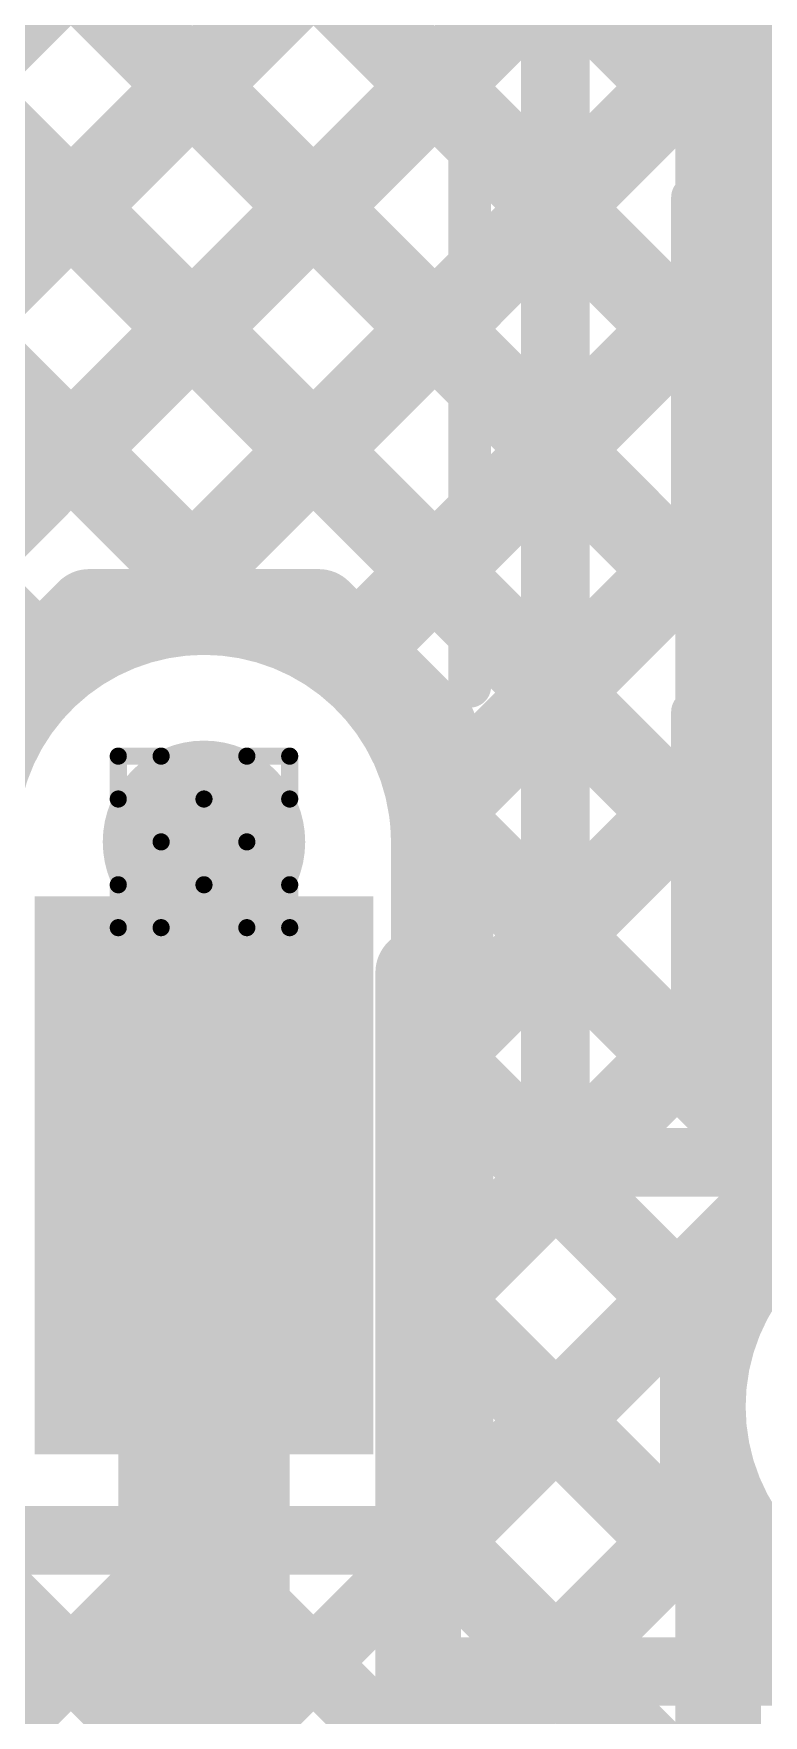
# Model space of a CAD drawing. Header units: inches. Extents: x -1.9 to 9.4, y 0 to 6.7.
# Drawn here: x 1.0585 to 1.1436, y 3.0198 to 3.2159 of the extents above; entities that cross this region are included whole.
import ezdxf

# ---------------------------------------------------------------- set-up
doc = ezdxf.new("R2010")
doc.units = ezdxf.units.IN
doc.header["$MEASUREMENT"] = 0
for name, color, linetype in [('Bottom Layer', 5, 'Continuous'), ('Drill Drawing', 1, 'Continuous'), ('Top Layer', 1, 'Continuous'), ('Top Overlay', 2, 'Continuous'), ('Top Paste', 8, 'Continuous'), ('Top Solder', 216, 'Continuous'), ('Via Holes', 16, 'Continuous')]:
    doc.layers.add(name, color=color, linetype=linetype)

# ---------------------------------------------------------------- blocks, each defined once
blk = doc.blocks.new('SOP_4_2_54_11')
at = {"layer": 'Top Layer'}
blk.add_hatch(color=1, dxfattribs=at).paths.add_polyline_path([(0.09449, 0.06575), (0.15157, 0.06575), (0.15157, 0.03425), (0.09449, 0.03425)])
at = {"layer": 'Top Paste'}
blk.add_hatch(color=8, dxfattribs=at).paths.add_polyline_path([(0.09449, 0.06575), (0.15157, 0.06575), (0.15157, 0.03425), (0.09449, 0.03425)])
at = {"layer": 'Top Solder'}
blk.add_hatch(color=216, dxfattribs=at).paths.add_polyline_path([(0.09049, 0.06975), (0.15557, 0.06975), (0.15557, 0.03025), (0.09049, 0.03025)])
at = {"layer": 'Top Overlay'}
blk.add_lwpolyline([(0.066, 0.081, 0.005, 0.005, 0), (-0.052, 0.081, 0.005, 0.005, 0)], format="xyseb", dxfattribs=at)
blk.add_lwpolyline([(0.06475, 0.081, 0.0025, 0.0025, 1), (0.06725, 0.081, 0.0025, 0.0025, 1)], format="xyseb", close=True, dxfattribs=at)
blk = doc.blocks.new('R___0603_13')
at = {"layer": 'Top Layer'}
for points in [[(-0.015, 0.0175), (-0.015, -0.0175), (-0.045, -0.0175), (-0.045, 0.0175)], [(0.045, 0.0175), (0.045, -0.0175), (0.015, -0.0175), (0.015, 0.0175)]]:
    blk.add_hatch(color=1, dxfattribs=at).paths.add_polyline_path(points)
at = {"layer": 'Top Paste'}
for points in [[(-0.015, 0.0175), (-0.015, -0.0175), (-0.045, -0.0175), (-0.045, 0.0175)], [(0.045, 0.0175), (0.045, -0.0175), (0.015, -0.0175), (0.015, 0.0175)]]:
    blk.add_hatch(color=8, dxfattribs=at).paths.add_polyline_path(points)
at = {"layer": 'Top Solder'}
for points in [[(-0.011, 0.0215), (-0.011, -0.0215), (-0.049, -0.0215), (-0.049, 0.0215)], [(0.049, 0.0215), (0.049, -0.0215), (0.011, -0.0215), (0.011, 0.0215)]]:
    blk.add_hatch(color=216, dxfattribs=at).paths.add_polyline_path(points)
at = {"layer": 'Top Overlay'}
for points in [[(-0.048, 0.021, 0.005, 0.005, 0), (-0.048, -0.021, 0.005, 0.005, 0)], [(0.048, 0.021, 0.005, 0.005, 0), (-0.048, 0.021, 0.005, 0.005, 0)], [(0.048, 0.021, 0.005, 0.005, 0), (0.048, -0.021, 0.005, 0.005, 0)], [(0.048, -0.021, 0.005, 0.005, 0), (-0.048, -0.021, 0.005, 0.005, 0)]]:
    blk.add_lwpolyline(points, format="xyseb", dxfattribs=at)
for points in [[(-0.04925, 0.021, 0.0025, 0.0025, 1), (-0.04675, 0.021, 0.0025, 0.0025, 1)], [(-0.04925, 0.021, 0.0025, 0.0025, 1), (-0.04675, 0.021, 0.0025, 0.0025, 1)], [(0.04675, 0.021, 0.0025, 0.0025, 1), (0.04925, 0.021, 0.0025, 0.0025, 1)], [(0.04675, 0.021, 0.0025, 0.0025, 1), (0.04925, 0.021, 0.0025, 0.0025, 1)], [(-0.04925, -0.021, 0.0025, 0.0025, 1), (-0.04675, -0.021, 0.0025, 0.0025, 1)], [(-0.04925, -0.021, 0.0025, 0.0025, 1), (-0.04675, -0.021, 0.0025, 0.0025, 1)], [(0.04675, -0.021, 0.0025, 0.0025, 1), (0.04925, -0.021, 0.0025, 0.0025, 1)], [(0.04675, -0.021, 0.0025, 0.0025, 1), (0.04925, -0.021, 0.0025, 0.0025, 1)]]:
    blk.add_lwpolyline(points, format="xyseb", close=True, dxfattribs=at)
blk = doc.blocks.new('R___0603_15')
at = {"layer": 'Top Layer'}
for points in [[(-0.015, 0.0175), (-0.015, -0.0175), (-0.045, -0.0175), (-0.045, 0.0175)], [(0.045, 0.0175), (0.045, -0.0175), (0.015, -0.0175), (0.015, 0.0175)]]:
    blk.add_hatch(color=1, dxfattribs=at).paths.add_polyline_path(points)
at = {"layer": 'Top Paste'}
for points in [[(-0.015, 0.0175), (-0.015, -0.0175), (-0.045, -0.0175), (-0.045, 0.0175)], [(0.045, 0.0175), (0.045, -0.0175), (0.015, -0.0175), (0.015, 0.0175)]]:
    blk.add_hatch(color=8, dxfattribs=at).paths.add_polyline_path(points)
at = {"layer": 'Top Solder'}
for points in [[(-0.011, 0.0215), (-0.011, -0.0215), (-0.049, -0.0215), (-0.049, 0.0215)], [(0.049, 0.0215), (0.049, -0.0215), (0.011, -0.0215), (0.011, 0.0215)]]:
    blk.add_hatch(color=216, dxfattribs=at).paths.add_polyline_path(points)
at = {"layer": 'Top Overlay'}
for points in [[(-0.048, -0.021, 0.005, 0.005, 0), (-0.048, 0.021, 0.005, 0.005, 0)], [(-0.048, 0.021, 0.005, 0.005, 0), (0.048, 0.021, 0.005, 0.005, 0)], [(0.048, -0.021, 0.005, 0.005, 0), (0.048, 0.021, 0.005, 0.005, 0)], [(-0.048, -0.021, 0.005, 0.005, 0), (0.048, -0.021, 0.005, 0.005, 0)]]:
    blk.add_lwpolyline(points, format="xyseb", dxfattribs=at)
for points in [[(-0.04925, 0.021, 0.0025, 0.0025, 1), (-0.04675, 0.021, 0.0025, 0.0025, 1)], [(-0.04925, 0.021, 0.0025, 0.0025, 1), (-0.04675, 0.021, 0.0025, 0.0025, 1)], [(0.04675, 0.021, 0.0025, 0.0025, 1), (0.04925, 0.021, 0.0025, 0.0025, 1)], [(0.04675, 0.021, 0.0025, 0.0025, 1), (0.04925, 0.021, 0.0025, 0.0025, 1)], [(-0.04925, -0.021, 0.0025, 0.0025, 1), (-0.04675, -0.021, 0.0025, 0.0025, 1)], [(-0.04925, -0.021, 0.0025, 0.0025, 1), (-0.04675, -0.021, 0.0025, 0.0025, 1)], [(0.04675, -0.021, 0.0025, 0.0025, 1), (0.04925, -0.021, 0.0025, 0.0025, 1)], [(0.04675, -0.021, 0.0025, 0.0025, 1), (0.04925, -0.021, 0.0025, 0.0025, 1)]]:
    blk.add_lwpolyline(points, format="xyseb", close=True, dxfattribs=at)

msp = doc.modelspace()

# ---------------------------------------------------------------- hatches: boundary and pattern name
at = {"layer": 'Bottom Layer'}
h = msp.add_hatch(color=5, dxfattribs=at)
edge = h.paths.add_edge_path()
edge.add_arc((1.07834, 3.12168), 0.01181, 0, 360)
at = {"layer": 'Top Layer'}
msp.add_hatch(color=1, dxfattribs=at).paths.add_polyline_path([(1.13334, 3.09833), (1.17834, 3.09833), (1.17834, 3.27083), (1.13334, 3.27083)])
h = msp.add_hatch(color=1, dxfattribs=at)
edge = h.paths.add_edge_path()
edge.add_arc((1.07834, 3.12168), 0.01181, 0, 360)
at = {"layer": 'Via Holes'}
h = msp.add_hatch(color=7, dxfattribs=at)
edge = h.paths.add_edge_path()
edge.add_arc((1.07834, 3.12168), 0.00591, 0, 360)

# ---------------------------------------------------------------- linework, layer by layer
at = {"layer": 'Bottom Layer'}
for points in [[(0.83239, 3.36951, 0.01, 0.01, 0), (1.05917, 3.14273, 0.01, 0.01, 0)], [(0.86067, 3.36951, 0.01, 0.01, 0), (1.08169, 3.14849, 0.01, 0.01, 0)], [(0.88895, 3.36951, 0.01, 0.01, 0), (1.17583, 3.08264, 0.01, 0.01, 0)], [(0.91724, 3.36951, 0.01, 0.01, 0), (1.27503, 3.01173, 0.01, 0.01, 0)], [(0.94552, 3.36951, 0.01, 0.01, 0), (1.27503, 3.04001, 0.01, 0.01, 0)], [(0.97381, 3.36951, 0.01, 0.01, 0), (1.27503, 3.0683, 0.01, 0.01, 0)], [(0.98737, 3.14849, 0.01, 0.01, 0), (1.2084, 3.36951, 0.01, 0.01, 0)], [(1.00327, 3.1361, 0.01, 0.01, 0), (1.23668, 3.36951, 0.01, 0.01, 0)], [(1.00429, 3.10884, 0.01, 0.01, 0), (1.26496, 3.36951, 0.01, 0.01, 0)], [(1.00429, 3.10884, 0.01, 0.01, 0), (1.26496, 3.36951, 0.01, 0.01, 0)], [(1.07222, 3.14849, 0.01, 0.01, 0), (1.27503, 3.35129, 0.01, 0.01, 0)], [(1.09613, 3.14411, 0.01, 0.01, 0), (1.27503, 3.32301, 0.01, 0.01, 0)], [(1.10515, 3.12485, 0.01, 0.01, 0), (1.27503, 3.29472, 0.01, 0.01, 0)], [(1.10334, 3.09475, 0.01, 0.01, 0), (1.27503, 3.26644, 0.01, 0.01, 0)], [(1.10334, 3.06647, 0.01, 0.01, 0), (1.27503, 3.23815, 0.01, 0.01, 0)], [(1.10334, 3.03818, 0.01, 0.01, 0), (1.27503, 3.20987, 0.01, 0.01, 0)], [(1.05153, 3.13508, 0.01, 0.01, 0), (1.06493, 3.14849, 0.01, 0.01, 0)], [(1.06493, 3.14849, 0.01, 0.01, 0), (1.09174, 3.14849, 0.01, 0.01, 0)], [(1.09174, 3.14849, 0.01, 0.01, 0), (1.10515, 3.13508, 0.01, 0.01, 0)], [(1.10515, 3.10827, 0.01, 0.01, 0), (1.10515, 3.13508, 0.01, 0.01, 0)], [(1.07834, 2.93374, 0.02, 0.02, 0), (1.07834, 3.12168, 0.02, 0.02, 0)], [(1.10515, 3.12503, 0.01, 0.01, 0), (1.14874, 3.08144, 0.01, 0.01, 0)], [(1.10334, 2.94624, 0.01, 0.01, 0), (1.10334, 3.10646, 0.01, 0.01, 0)], [(1.10334, 3.09856, 0.01, 0.01, 0), (1.13653, 3.06537, 0.01, 0.01, 0)], [(1.13653, 3.06923, 0.01, 0.01, 0), (1.14993, 3.08264, 0.01, 0.01, 0)], [(1.10334, 3.07028, 0.01, 0.01, 0), (1.13834, 3.03528, 0.01, 0.01, 0)], [(1.13653, 3.04242, 0.01, 0.01, 0), (1.13653, 3.06923, 0.01, 0.01, 0)], [(1.10334, 3.0099, 0.01, 0.01, 0), (1.13653, 3.04309, 0.01, 0.01, 0)], [(1.10334, 3.04199, 0.01, 0.01, 0), (1.13834, 3.00699, 0.01, 0.01, 0)], [(1.13834, 2.85333, 0.01, 0.01, 0), (1.13834, 3.04061, 0.01, 0.01, 0)], [(1.10334, 2.98161, 0.01, 0.01, 0), (1.13834, 3.01661, 0.01, 0.01, 0)]]:
    msp.add_lwpolyline(points, format="xyseb", dxfattribs=at)
for points in [[(1.06243, 3.14849, 0.005, 0.005, 1), (1.06743, 3.14849, 0.005, 0.005, 1)], [(1.06243, 3.14849, 0.005, 0.005, 1), (1.06743, 3.14849, 0.005, 0.005, 1)], [(1.06972, 3.14849, 0.005, 0.005, 1), (1.07472, 3.14849, 0.005, 0.005, 1)], [(1.07919, 3.14849, 0.005, 0.005, 1), (1.08419, 3.14849, 0.005, 0.005, 1)], [(1.08924, 3.14849, 0.005, 0.005, 1), (1.09424, 3.14849, 0.005, 0.005, 1)], [(1.08924, 3.14849, 0.005, 0.005, 1), (1.09424, 3.14849, 0.005, 0.005, 1)], [(1.05667, 3.14273, 0.005, 0.005, 1), (1.06167, 3.14273, 0.005, 0.005, 1)], [(1.09363, 3.14411, 0.005, 0.005, 1), (1.09863, 3.14411, 0.005, 0.005, 1)], [(1.10265, 3.13508, 0.005, 0.005, 1), (1.10765, 3.13508, 0.005, 0.005, 1)], [(1.10265, 3.13508, 0.005, 0.005, 1), (1.10765, 3.13508, 0.005, 0.005, 1)], [(1.07334, 3.12168, 0.01, 0.01, 1), (1.08334, 3.12168, 0.01, 0.01, 1)], [(1.10265, 3.12503, 0.005, 0.005, 1), (1.10765, 3.12503, 0.005, 0.005, 1)], [(1.10265, 3.12485, 0.005, 0.005, 1), (1.10765, 3.12485, 0.005, 0.005, 1)], [(1.10265, 3.10827, 0.005, 0.005, 1), (1.10765, 3.10827, 0.005, 0.005, 1)], [(1.10084, 3.10646, 0.005, 0.005, 1), (1.10584, 3.10646, 0.005, 0.005, 1)], [(1.10084, 3.09856, 0.005, 0.005, 1), (1.10584, 3.09856, 0.005, 0.005, 1)], [(1.10084, 3.09475, 0.005, 0.005, 1), (1.10584, 3.09475, 0.005, 0.005, 1)], [(1.10084, 3.07028, 0.005, 0.005, 1), (1.10584, 3.07028, 0.005, 0.005, 1)], [(1.13403, 3.06923, 0.005, 0.005, 1), (1.13903, 3.06923, 0.005, 0.005, 1)], [(1.13403, 3.06923, 0.005, 0.005, 1), (1.13903, 3.06923, 0.005, 0.005, 1)], [(1.10084, 3.06647, 0.005, 0.005, 1), (1.10584, 3.06647, 0.005, 0.005, 1)], [(1.13403, 3.06537, 0.005, 0.005, 1), (1.13903, 3.06537, 0.005, 0.005, 1)], [(1.13403, 3.04309, 0.005, 0.005, 1), (1.13903, 3.04309, 0.005, 0.005, 1)], [(1.10084, 3.04199, 0.005, 0.005, 1), (1.10584, 3.04199, 0.005, 0.005, 1)], [(1.13403, 3.04242, 0.005, 0.005, 1), (1.13903, 3.04242, 0.005, 0.005, 1)], [(1.13584, 3.04061, 0.005, 0.005, 1), (1.14084, 3.04061, 0.005, 0.005, 1)], [(1.10084, 3.03818, 0.005, 0.005, 1), (1.10584, 3.03818, 0.005, 0.005, 1)], [(1.13584, 3.03528, 0.005, 0.005, 1), (1.14084, 3.03528, 0.005, 0.005, 1)], [(1.13584, 3.01661, 0.005, 0.005, 1), (1.14084, 3.01661, 0.005, 0.005, 1)]]:
    msp.add_lwpolyline(points, format="xyseb", close=True, dxfattribs=at)
at = {"layer": 'Drill Drawing'}
for points in [[(1.06834, 3.12668, 0.002, 0.002, 0), (1.06834, 3.13168, 0.002, 0.002, 0)], [(1.06834, 3.13168, 0.002, 0.002, 0), (1.07334, 3.13168, 0.002, 0.002, 0)], [(1.07334, 3.13168, 0.002, 0.002, 0), (1.07834, 3.12668, 0.002, 0.002, 0)], [(1.07834, 3.12668, 0.002, 0.002, 0), (1.08334, 3.13168, 0.002, 0.002, 0)], [(1.08334, 3.13168, 0.002, 0.002, 0), (1.08834, 3.13168, 0.002, 0.002, 0)], [(1.08834, 3.12668, 0.002, 0.002, 0), (1.08834, 3.13168, 0.002, 0.002, 0)], [(1.06834, 3.12668, 0.002, 0.002, 0), (1.07334, 3.12168, 0.002, 0.002, 0)], [(1.08334, 3.12168, 0.002, 0.002, 0), (1.08834, 3.12668, 0.002, 0.002, 0)], [(1.06834, 3.11668, 0.002, 0.002, 0), (1.07334, 3.12168, 0.002, 0.002, 0)], [(1.08334, 3.12168, 0.002, 0.002, 0), (1.08834, 3.11668, 0.002, 0.002, 0)], [(1.06834, 3.11168, 0.002, 0.002, 0), (1.06834, 3.11668, 0.002, 0.002, 0)], [(1.07334, 3.11168, 0.002, 0.002, 0), (1.07834, 3.11668, 0.002, 0.002, 0)], [(1.07834, 3.11668, 0.002, 0.002, 0), (1.08334, 3.11168, 0.002, 0.002, 0)], [(1.08834, 3.11168, 0.002, 0.002, 0), (1.08834, 3.11668, 0.002, 0.002, 0)], [(1.06834, 3.11168, 0.002, 0.002, 0), (1.07334, 3.11168, 0.002, 0.002, 0)], [(1.08334, 3.11168, 0.002, 0.002, 0), (1.08834, 3.11168, 0.002, 0.002, 0)]]:
    msp.add_lwpolyline(points, format="xyseb", dxfattribs=at)
for points in [[(1.06784, 3.13168, 0.001, 0.001, 1), (1.06884, 3.13168, 0.001, 0.001, 1)], [(1.06784, 3.13168, 0.001, 0.001, 1), (1.06884, 3.13168, 0.001, 0.001, 1)], [(1.07284, 3.13168, 0.001, 0.001, 1), (1.07384, 3.13168, 0.001, 0.001, 1)], [(1.07284, 3.13168, 0.001, 0.001, 1), (1.07384, 3.13168, 0.001, 0.001, 1)], [(1.08284, 3.13168, 0.001, 0.001, 1), (1.08384, 3.13168, 0.001, 0.001, 1)], [(1.08284, 3.13168, 0.001, 0.001, 1), (1.08384, 3.13168, 0.001, 0.001, 1)], [(1.08784, 3.13168, 0.001, 0.001, 1), (1.08884, 3.13168, 0.001, 0.001, 1)], [(1.08784, 3.13168, 0.001, 0.001, 1), (1.08884, 3.13168, 0.001, 0.001, 1)], [(1.06784, 3.12668, 0.001, 0.001, 1), (1.06884, 3.12668, 0.001, 0.001, 1)], [(1.06784, 3.12668, 0.001, 0.001, 1), (1.06884, 3.12668, 0.001, 0.001, 1)], [(1.07784, 3.12668, 0.001, 0.001, 1), (1.07884, 3.12668, 0.001, 0.001, 1)], [(1.07784, 3.12668, 0.001, 0.001, 1), (1.07884, 3.12668, 0.001, 0.001, 1)], [(1.08784, 3.12668, 0.001, 0.001, 1), (1.08884, 3.12668, 0.001, 0.001, 1)], [(1.08784, 3.12668, 0.001, 0.001, 1), (1.08884, 3.12668, 0.001, 0.001, 1)], [(1.07284, 3.12168, 0.001, 0.001, 1), (1.07384, 3.12168, 0.001, 0.001, 1)], [(1.07284, 3.12168, 0.001, 0.001, 1), (1.07384, 3.12168, 0.001, 0.001, 1)], [(1.08284, 3.12168, 0.001, 0.001, 1), (1.08384, 3.12168, 0.001, 0.001, 1)], [(1.08284, 3.12168, 0.001, 0.001, 1), (1.08384, 3.12168, 0.001, 0.001, 1)], [(1.06784, 3.11668, 0.001, 0.001, 1), (1.06884, 3.11668, 0.001, 0.001, 1)], [(1.06784, 3.11668, 0.001, 0.001, 1), (1.06884, 3.11668, 0.001, 0.001, 1)], [(1.07784, 3.11668, 0.001, 0.001, 1), (1.07884, 3.11668, 0.001, 0.001, 1)], [(1.07784, 3.11668, 0.001, 0.001, 1), (1.07884, 3.11668, 0.001, 0.001, 1)], [(1.08784, 3.11668, 0.001, 0.001, 1), (1.08884, 3.11668, 0.001, 0.001, 1)], [(1.08784, 3.11668, 0.001, 0.001, 1), (1.08884, 3.11668, 0.001, 0.001, 1)], [(1.06784, 3.11168, 0.001, 0.001, 1), (1.06884, 3.11168, 0.001, 0.001, 1)], [(1.06784, 3.11168, 0.001, 0.001, 1), (1.06884, 3.11168, 0.001, 0.001, 1)], [(1.07284, 3.11168, 0.001, 0.001, 1), (1.07384, 3.11168, 0.001, 0.001, 1)], [(1.07284, 3.11168, 0.001, 0.001, 1), (1.07384, 3.11168, 0.001, 0.001, 1)], [(1.08284, 3.11168, 0.001, 0.001, 1), (1.08384, 3.11168, 0.001, 0.001, 1)], [(1.08284, 3.11168, 0.001, 0.001, 1), (1.08384, 3.11168, 0.001, 0.001, 1)], [(1.08784, 3.11168, 0.001, 0.001, 1), (1.08884, 3.11168, 0.001, 0.001, 1)], [(1.08784, 3.11168, 0.001, 0.001, 1), (1.08884, 3.11168, 0.001, 0.001, 1)]]:
    msp.add_lwpolyline(points, format="xyseb", close=True, dxfattribs=at)
at = {"layer": 'Top Layer'}
for points in [[(1.00809, 3.30695, 0.008, 0.008, 0), (1.11934, 3.1957, 0.008, 0.008, 0)], [(1.00044, 3.28632, 0.008, 0.008, 0), (1.11934, 3.16741, 0.008, 0.008, 0)], [(1.11934, 3.08433, 0.008, 0.008, 0), (1.11934, 3.28483, 0.008, 0.008, 0)], [(0.97734, 3.28113, 0.008, 0.008, 0), (1.11934, 3.13913, 0.008, 0.008, 0)], [(0.98519, 3.14631, 0.008, 0.008, 0), (1.11934, 3.28046, 0.008, 0.008, 0)], [(0.93007, 3.27183, 0.008, 0.008, 0), (1.06105, 3.14085, 0.008, 0.008, 0)], [(0.95836, 3.27183, 0.008, 0.008, 0), (1.08315, 3.14704, 0.008, 0.008, 0)], [(1.00051, 3.13334, 0.008, 0.008, 0), (1.11934, 3.25217, 0.008, 0.008, 0)], [(1.00809, 3.11264, 0.008, 0.008, 0), (1.11934, 3.22389, 0.008, 0.008, 0)], [(1.00809, 3.11264, 0.008, 0.008, 0), (1.11934, 3.22389, 0.008, 0.008, 0)], [(1.06976, 3.14602, 0.008, 0.008, 0), (1.11934, 3.1956, 0.008, 0.008, 0)], [(1.09412, 3.1421, 0.008, 0.008, 0), (1.11934, 3.16732, 0.008, 0.008, 0)], [(1.05279, 3.12534, 0.008, 0.008, -0.866953), (1.10389, 3.12534, 0.008, 0.008, 0)], [(1.10564, 3.12534, 0.008, 0.008, 0), (1.11934, 3.13903, 0.008, 0.008, 0)], [(1.07834, 3.08083, 0.02, 0.02, 0), (1.07834, 3.12168, 0.02, 0.02, 0)], [(1.10389, 3.12534, 0.008, 0.008, 0), (1.10809, 3.12534, 0.008, 0.008, 0)], [(1.10389, 3.12534, 0.008, 0.008, -0.035587), (1.10415, 3.12168, 0.008, 0.008, 0)], [(1.10485, 3.12534, 0.008, 0.008, 0), (1.10809, 3.1221, 0.008, 0.008, 0)], [(1.10809, 3.04025, 0.008, 0.008, 0), (1.10809, 3.12534, 0.008, 0.008, 0)], [(1.10809, 3.1221, 0.008, 0.008, 0), (1.11934, 3.11084, 0.008, 0.008, 0)], [(1.10809, 3.0995, 0.008, 0.008, 0), (1.11934, 3.11075, 0.008, 0.008, 0)], [(1.10809, 3.09381, 0.008, 0.008, 0), (1.13863, 3.06327, 0.008, 0.008, 0)], [(1.10809, 3.07121, 0.008, 0.008, 0), (1.1212, 3.08433, 0.008, 0.008, 0)], [(1.10809, 3.04293, 0.008, 0.008, 0), (1.14948, 3.08433, 0.008, 0.008, 0)], [(1.11934, 3.08433, 0.008, 0.008, 0), (1.12434, 3.08433, 0.008, 0.008, 0)], [(1.12434, 3.08433, 0.008, 0.008, 0), (1.18234, 3.08433, 0.008, 0.008, 0)], [(1.12434, 3.08433, 0.008, 0.008, 0), (1.18234, 3.08433, 0.008, 0.008, 0)], [(1.14586, 3.08433, 0.008, 0.008, 0), (1.15145, 3.07874, 0.008, 0.008, 0)], [(1.17284, 3.03183, 0.008, 0.008, -1.471199), (1.17284, 3.07983, 0.008, 0.008, 0)], [(1.00809, 3.08068, 0.008, 0.008, 0), (1.10765, 2.98112, 0.008, 0.008, 0)], [(1.10809, 3.06553, 0.008, 0.008, 0), (1.14867, 3.02494, 0.008, 0.008, 0)], [(1.11839, 3.02494, 0.008, 0.008, 0), (1.13946, 3.04602, 0.008, 0.008, 0)], [(1.10541, 3.04025, 0.008, 0.008, 0), (1.10809, 3.04293, 0.008, 0.008, 0)], [(1.04859, 3.04025, 0.008, 0.008, 0), (1.10809, 3.04025, 0.008, 0.008, 0)], [(1.04903, 3.01216, 0.008, 0.008, 0), (1.07712, 3.04025, 0.008, 0.008, 0)], [(1.04903, 2.98387, 0.008, 0.008, 0), (1.10541, 3.04025, 0.008, 0.008, 0)], [(1.07679, 3.04025, 0.008, 0.008, 0), (1.10765, 3.0094, 0.008, 0.008, 0)], [(1.10508, 3.04025, 0.008, 0.008, 0), (1.12039, 3.02494, 0.008, 0.008, 0)], [(1.14667, 3.02494, 0.008, 0.008, 0), (1.15363, 3.03191, 0.008, 0.008, 0)], [(1.10765, 3.02494, 0.008, 0.008, 0), (1.19864, 3.02494, 0.008, 0.008, 0)], [(1.10765, 2.88671, 0.008, 0.008, 0), (1.10765, 3.02494, 0.008, 0.008, 0)]]:
    msp.add_lwpolyline(points, format="xyseb", dxfattribs=at)
for points in [[(1.11734, 3.1957, 0.004, 0.004, 1), (1.12134, 3.1957, 0.004, 0.004, 1)], [(1.11734, 3.1956, 0.004, 0.004, 1), (1.12134, 3.1956, 0.004, 0.004, 1)], [(1.11734, 3.16741, 0.004, 0.004, 1), (1.12134, 3.16741, 0.004, 0.004, 1)], [(1.11734, 3.16732, 0.004, 0.004, 1), (1.12134, 3.16732, 0.004, 0.004, 1)], [(1.06776, 3.14602, 0.004, 0.004, 1), (1.07176, 3.14602, 0.004, 0.004, 1)], [(1.08115, 3.14704, 0.004, 0.004, 1), (1.08515, 3.14704, 0.004, 0.004, 1)], [(1.09212, 3.1421, 0.004, 0.004, 1), (1.09612, 3.1421, 0.004, 0.004, 1)], [(1.05905, 3.14085, 0.004, 0.004, 1), (1.06305, 3.14085, 0.004, 0.004, 1)], [(1.11734, 3.13913, 0.004, 0.004, 1), (1.12134, 3.13913, 0.004, 0.004, 1)], [(1.11734, 3.13903, 0.004, 0.004, 1), (1.12134, 3.13903, 0.004, 0.004, 1)], [(1.07334, 3.12168, 0.01, 0.01, 1), (1.08334, 3.12168, 0.01, 0.01, 1)], [(1.10189, 3.12534, 0.004, 0.004, 1), (1.10589, 3.12534, 0.004, 0.004, 1)], [(1.10189, 3.12534, 0.004, 0.004, 1), (1.10589, 3.12534, 0.004, 0.004, 1)], [(1.10189, 3.12534, 0.004, 0.004, 1), (1.10589, 3.12534, 0.004, 0.004, 1)], [(1.10285, 3.12534, 0.004, 0.004, 1), (1.10685, 3.12534, 0.004, 0.004, 1)], [(1.10364, 3.12534, 0.004, 0.004, 1), (1.10764, 3.12534, 0.004, 0.004, 1)], [(1.10609, 3.12534, 0.004, 0.004, 1), (1.11009, 3.12534, 0.004, 0.004, 1)], [(1.10609, 3.12534, 0.004, 0.004, 1), (1.11009, 3.12534, 0.004, 0.004, 1)], [(1.10609, 3.1221, 0.004, 0.004, 1), (1.11009, 3.1221, 0.004, 0.004, 1)], [(1.10609, 3.1221, 0.004, 0.004, 1), (1.11009, 3.1221, 0.004, 0.004, 1)], [(1.10215, 3.12168, 0.004, 0.004, 1), (1.10615, 3.12168, 0.004, 0.004, 1)], [(1.11734, 3.11084, 0.004, 0.004, 1), (1.12134, 3.11084, 0.004, 0.004, 1)], [(1.11734, 3.11075, 0.004, 0.004, 1), (1.12134, 3.11075, 0.004, 0.004, 1)], [(1.10609, 3.0995, 0.004, 0.004, 1), (1.11009, 3.0995, 0.004, 0.004, 1)], [(1.10609, 3.09381, 0.004, 0.004, 1), (1.11009, 3.09381, 0.004, 0.004, 1)], [(1.07334, 3.08083, 0.01, 0.01, 1), (1.08334, 3.08083, 0.01, 0.01, 1)], [(1.11734, 3.08433, 0.004, 0.004, 1), (1.12134, 3.08433, 0.004, 0.004, 1)], [(1.11734, 3.08433, 0.004, 0.004, 1), (1.12134, 3.08433, 0.004, 0.004, 1)], [(1.1192, 3.08433, 0.004, 0.004, 1), (1.1232, 3.08433, 0.004, 0.004, 1)], [(1.12234, 3.08433, 0.004, 0.004, 1), (1.12634, 3.08433, 0.004, 0.004, 1)], [(1.12234, 3.08433, 0.004, 0.004, 1), (1.12634, 3.08433, 0.004, 0.004, 1)], [(1.12234, 3.08433, 0.004, 0.004, 1), (1.12634, 3.08433, 0.004, 0.004, 1)], [(1.14386, 3.08433, 0.004, 0.004, 1), (1.14786, 3.08433, 0.004, 0.004, 1)], [(1.10609, 3.07121, 0.004, 0.004, 1), (1.11009, 3.07121, 0.004, 0.004, 1)], [(1.10609, 3.06553, 0.004, 0.004, 1), (1.11009, 3.06553, 0.004, 0.004, 1)], [(1.13663, 3.06327, 0.004, 0.004, 1), (1.14063, 3.06327, 0.004, 0.004, 1)], [(1.13746, 3.04602, 0.004, 0.004, 1), (1.14146, 3.04602, 0.004, 0.004, 1)], [(1.10609, 3.04293, 0.004, 0.004, 1), (1.11009, 3.04293, 0.004, 0.004, 1)], [(1.10609, 3.04293, 0.004, 0.004, 1), (1.11009, 3.04293, 0.004, 0.004, 1)], [(1.07479, 3.04025, 0.004, 0.004, 1), (1.07879, 3.04025, 0.004, 0.004, 1)], [(1.07512, 3.04025, 0.004, 0.004, 1), (1.07912, 3.04025, 0.004, 0.004, 1)], [(1.10308, 3.04025, 0.004, 0.004, 1), (1.10708, 3.04025, 0.004, 0.004, 1)], [(1.10341, 3.04025, 0.004, 0.004, 1), (1.10741, 3.04025, 0.004, 0.004, 1)], [(1.10341, 3.04025, 0.004, 0.004, 1), (1.10741, 3.04025, 0.004, 0.004, 1)], [(1.10609, 3.04025, 0.004, 0.004, 1), (1.11009, 3.04025, 0.004, 0.004, 1)], [(1.10609, 3.04025, 0.004, 0.004, 1), (1.11009, 3.04025, 0.004, 0.004, 1)], [(1.10565, 3.02494, 0.004, 0.004, 1), (1.10965, 3.02494, 0.004, 0.004, 1)], [(1.10565, 3.02494, 0.004, 0.004, 1), (1.10965, 3.02494, 0.004, 0.004, 1)], [(1.11639, 3.02494, 0.004, 0.004, 1), (1.12039, 3.02494, 0.004, 0.004, 1)], [(1.11839, 3.02494, 0.004, 0.004, 1), (1.12239, 3.02494, 0.004, 0.004, 1)], [(1.14467, 3.02494, 0.004, 0.004, 1), (1.14867, 3.02494, 0.004, 0.004, 1)]]:
    msp.add_lwpolyline(points, format="xyseb", close=True, dxfattribs=at)

# ---------------------------------------------------------------- block references
for name, p, rotation in [('SOP_4_2_54_11', (1.02834, 3.20583), 270), ('R___0603_13', (1.18334, 3.11583), 180)]:
    msp.add_blockref(name, p, dxfattribs=dict(rotation=rotation))
msp.add_blockref('R___0603_15', (1.18334, 3.17583))

doc.saveas('drawing.dxf')
